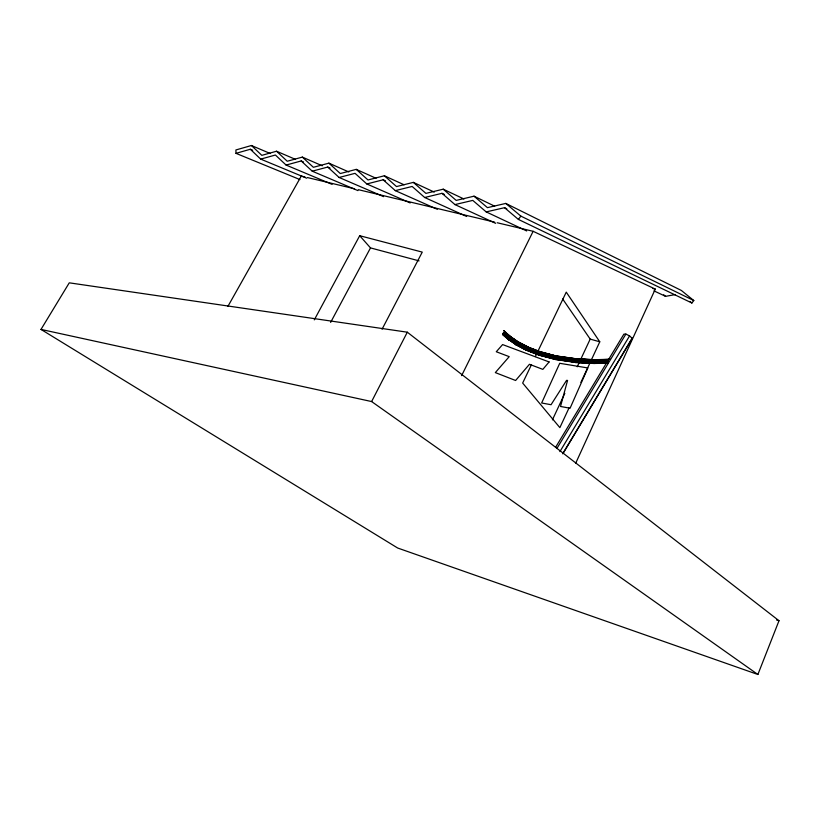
<?xml version="1.0" encoding="UTF-8"?>
<svg xmlns="http://www.w3.org/2000/svg" width="820" height="820" viewBox="0 0 820 820"><rect width="100%" height="100%" fill="white"/><g stroke="black" fill="none" stroke-linecap="round" stroke-linejoin="round"><path stroke-width="1.23" d="M516.897 344.83C514.755 345.312 516.129 341.673 517.584 341.602L528.223 347.239C526.194 345.333 524.892 352.282 527.588 349.709M526.05 349.966L539.97 355.316C538.176 355.531 539.17 351.8 540.616 351.79L556.913 356.29L540.072 351.954M509.579 339.49C506.124 340.679 510.163 334.232 510.952 337.42M608.389 361.712C574 363.065 536.823 359.303 508.236 338.414C508.502 336.405 501.276 335.462 503.347 333.145C505.151 330.398 507.406 337.348 509.281 336.938C533.676 355.06 565.072 359.508 594.674 360.41C593.249 357.571 592.993 365.33 594.613 362.87M556.626 355.952C555.099 355.839 554.576 360.298 556.339 359.396M505.714 333.402L505.735 332.428L503.839 330.593M757.885 674.491L779 620.73L407.304 332.192L69.269 282.828L41 329.414L397.679 548.026L757.885 674.491L371.614 401.554L41 329.414M555.868 446.88L623.907 334.119L625.885 334.078L629.565 335.913L632.138 338.24L631.677 339.285L563.197 453.193M575.65 463.331L655.293 289.111L533.133 231.301L497.176 222.743M569.039 407.919L559.865 427.63L522.658 383.063L531.493 364.644M580.898 382.397L590.072 362.686M591.691 359.201L599.779 341.807L566.251 292.135L538.115 350.837M552.413 419.86L564.826 393.323M577.239 366.786L579.391 362.173M580.478 359.867L590.185 339.101L562.663 298.972M576.46 359.621C575.589 356.997 574.031 361.989 575.589 362.553L594.192 363.496M535.347 356.587L536.454 354.291M461.619 375.642L533.133 231.301M371.614 401.554L407.304 332.192M382.058 329.24L422.259 252.109L359.703 235.709L314.296 319.872M330.634 322.404L370.496 247.906L359.703 235.709M576.132 362.05L575.589 362.553M227.939 306.321L301.268 176.095L304.989 176.976M562.663 453.798L632.138 338.24M556.882 448.509L625.885 334.078M559.906 451.615L629.565 335.913M518.404 219.432L520.843 216.111L693.802 300.55L691.885 303L518.404 219.432L504.525 207.696L486.188 211.898L472.771 200.398L454.967 204.59L441.99 193.325L424.688 197.497L412.142 186.458L395.312 190.629L383.165 179.795L366.806 183.957L355.05 173.338L339.121 177.479L327.733 167.054L312.236 171.185L301.196 160.956L286.098 165.066L275.407 155.021L260.698 159.121L250.325 149.26L235.986 153.34L235.904 149.958L251.432 145.509L270.282 153.524M504.085 332.459L505.602 332.274M295.292 159.295L276.535 151.228L261.816 155.349L251.432 145.509M322.27 165.794L302.344 157.102L287.236 161.243L276.535 151.228M348.797 171.944L328.892 163.149L313.383 167.3L302.344 157.102M376.062 178.278L356.228 169.371L340.29 173.543L328.892 163.149M404.116 184.797L384.365 175.777L367.985 179.959L356.228 169.371M434.262 192.095L413.352 182.378L396.511 186.57L384.365 175.777M463.956 199.004L443.22 189.174L425.908 193.387L413.352 182.378M494.675 206.189L474.021 196.185L456.197 200.408L443.22 189.174M693.802 300.55L681.369 290.464L505.786 203.421L487.439 207.655L474.021 196.185M653.991 290.885L665.563 296.338L675.465 294.564M517.584 341.602L527.926 346.88M593.916 359.765L610.234 359.211M593.813 359.929L609.906 359.406M593.762 360.031L608.583 359.631M593.67 360.277L608.532 359.744M608.46 360.021C572.38 361.22 531.995 357.663 503.808 332.674M608.43 360.175L593.588 360.574L575.189 359.642L555.611 356.803M608.409 360.339C572.257 361.651 531.903 357.745 503.664 332.797M608.378 360.636C572.165 361.948 531.739 358.022 503.459 333.012M608.368 360.82C572.114 362.132 531.647 358.186 503.347 333.145M608.358 361.005C572.073 362.307 531.575 358.35 503.244 333.289M608.358 361.179C576.86 362.532 543.752 359.221 515.995 343.17M608.368 361.364C574.082 362.614 536.751 359.15 508.42 337.973M608.378 361.538C571.991 362.85 531.391 358.853 503.008 333.709M608.419 361.886C574 363.229 536.803 359.457 508.205 338.558M607.2 362.081L593.547 362.44L575.005 361.487L555.273 358.617M607.23 362.235C584.281 363.321 561.013 361.302 539.037 354.383M593.608 362.747L607.261 362.389M607.302 362.532L593.649 362.881L575.056 361.784M593.69 363.014L607.343 362.655M593.741 363.127L607.446 362.881M593.844 363.321L607.599 363.075M594.008 363.475L607.712 363.147M575.835 358.719L594.274 359.672M575.62 358.842L594.438 359.826M575.486 359.006L594.49 359.918M576.316 359.098L586.034 359.59M592.112 359.898L594.541 360.021M575.363 359.211L594.592 360.144M594.572 363.004L575.127 362.05L555.376 359.17L539.068 354.804M575.168 362.163L594.469 363.219M575.281 362.358L594.367 363.373M556.319 355.941L576.101 358.791M556.155 356.034L576.142 358.832M555.991 356.187L575.558 358.914M575.425 359.098L555.827 356.392L539.785 352.231M575.086 361.928L555.304 358.914L539.047 354.67M555.417 359.283L575.937 362.348M555.591 359.549L575.794 362.471M307.469 177.571L354.588 188.784M358.309 189.676L494.696 222.148M652.812 288.486L655.293 289.111M540.267 351.841L556.862 356.187M556.954 356.413C537.992 352.436 518.783 345.732 504.361 332.295M555.478 357.13L539.355 352.948L526.399 347.926M539.14 355.039L555.468 359.385M539.252 355.234L556.093 359.601M370.496 247.906L419.061 260.873M590.185 339.101L599.779 341.807M776.55 619.971L779 620.73M540.616 351.79L540.995 352.169L527.342 346.932M527.547 346.86L540.893 351.975M527.127 347.065L541.067 352.405M539.949 352.374C527.045 347.782 514.284 341.868 504.218 332.377M539.601 352.477C526.686 348.008 513.986 342.032 503.941 332.561M525.968 349.32L540.349 354.978L525.968 349.597M525.989 349.73L540.072 355.255M526.163 350.15L539.693 355.419M235.986 153.34L299.935 179.57M260.698 159.121L306.7 178.207M250.325 149.26L252.683 150.244M286.098 165.066L332.12 184.387M312.236 171.185L357.961 190.619M301.196 160.956L303.543 161.97M339.121 177.479L383.586 196.636M327.733 167.054L330.081 168.079M366.806 183.957L410.195 202.94M395.312 190.629L437.316 209.295M383.165 179.795L385.492 180.851M424.688 197.497L466.662 216.49M454.967 204.59L495.659 223.347M441.99 193.325L444.296 194.401M486.188 211.898L526.686 230.963M504.525 207.696L506.821 208.823M517.358 341.673L528.295 347.465M517.123 341.786L527.229 346.993M515.78 343.928L527.27 350.037M515.77 344.205L527.157 350.13M526.942 350.263L515.78 344.328L508.154 338.967M515.841 344.554L526.737 350.335M516.016 344.82L526.45 350.335M517.984 341.643L518.363 342.35L509.927 336.579M510.388 336.528L518.24 341.899M510.163 336.528L518.322 342.104M517.236 341.725L504.495 332.233M516.303 342.596L503.541 332.92M508.174 338.701L515.77 344.072M508.164 339.09L516.661 344.923M508.215 339.316L516.344 344.953M689.968 301.452L691.885 303M663.698 294.81L665.563 296.338M505.786 203.421L520.843 216.111M505.458 332.172L510.85 336.835M504.894 332.11L510.962 337.286L503.603 330.573M504.638 332.182L510.942 337.553M503.152 333.422L508.349 338.127M502.906 333.986L509.322 339.623M502.865 334.119L509.189 339.675M502.834 334.375L509.066 339.705M502.855 334.611L508.841 339.726M502.998 334.898L508.533 339.664M567.543 380.48L560.521 406.464L570.074 408.227L587.858 367.954L559.722 363.301L541.651 402.989L551.05 404.721L566.599 380.316L567.543 380.48M549.103 361.938L542.84 369.369L529.443 364.295L515.606 380.49L495.331 372.598L509.22 356.649L496.274 351.749L502.598 344.574L549.103 361.938"/></g></svg>
